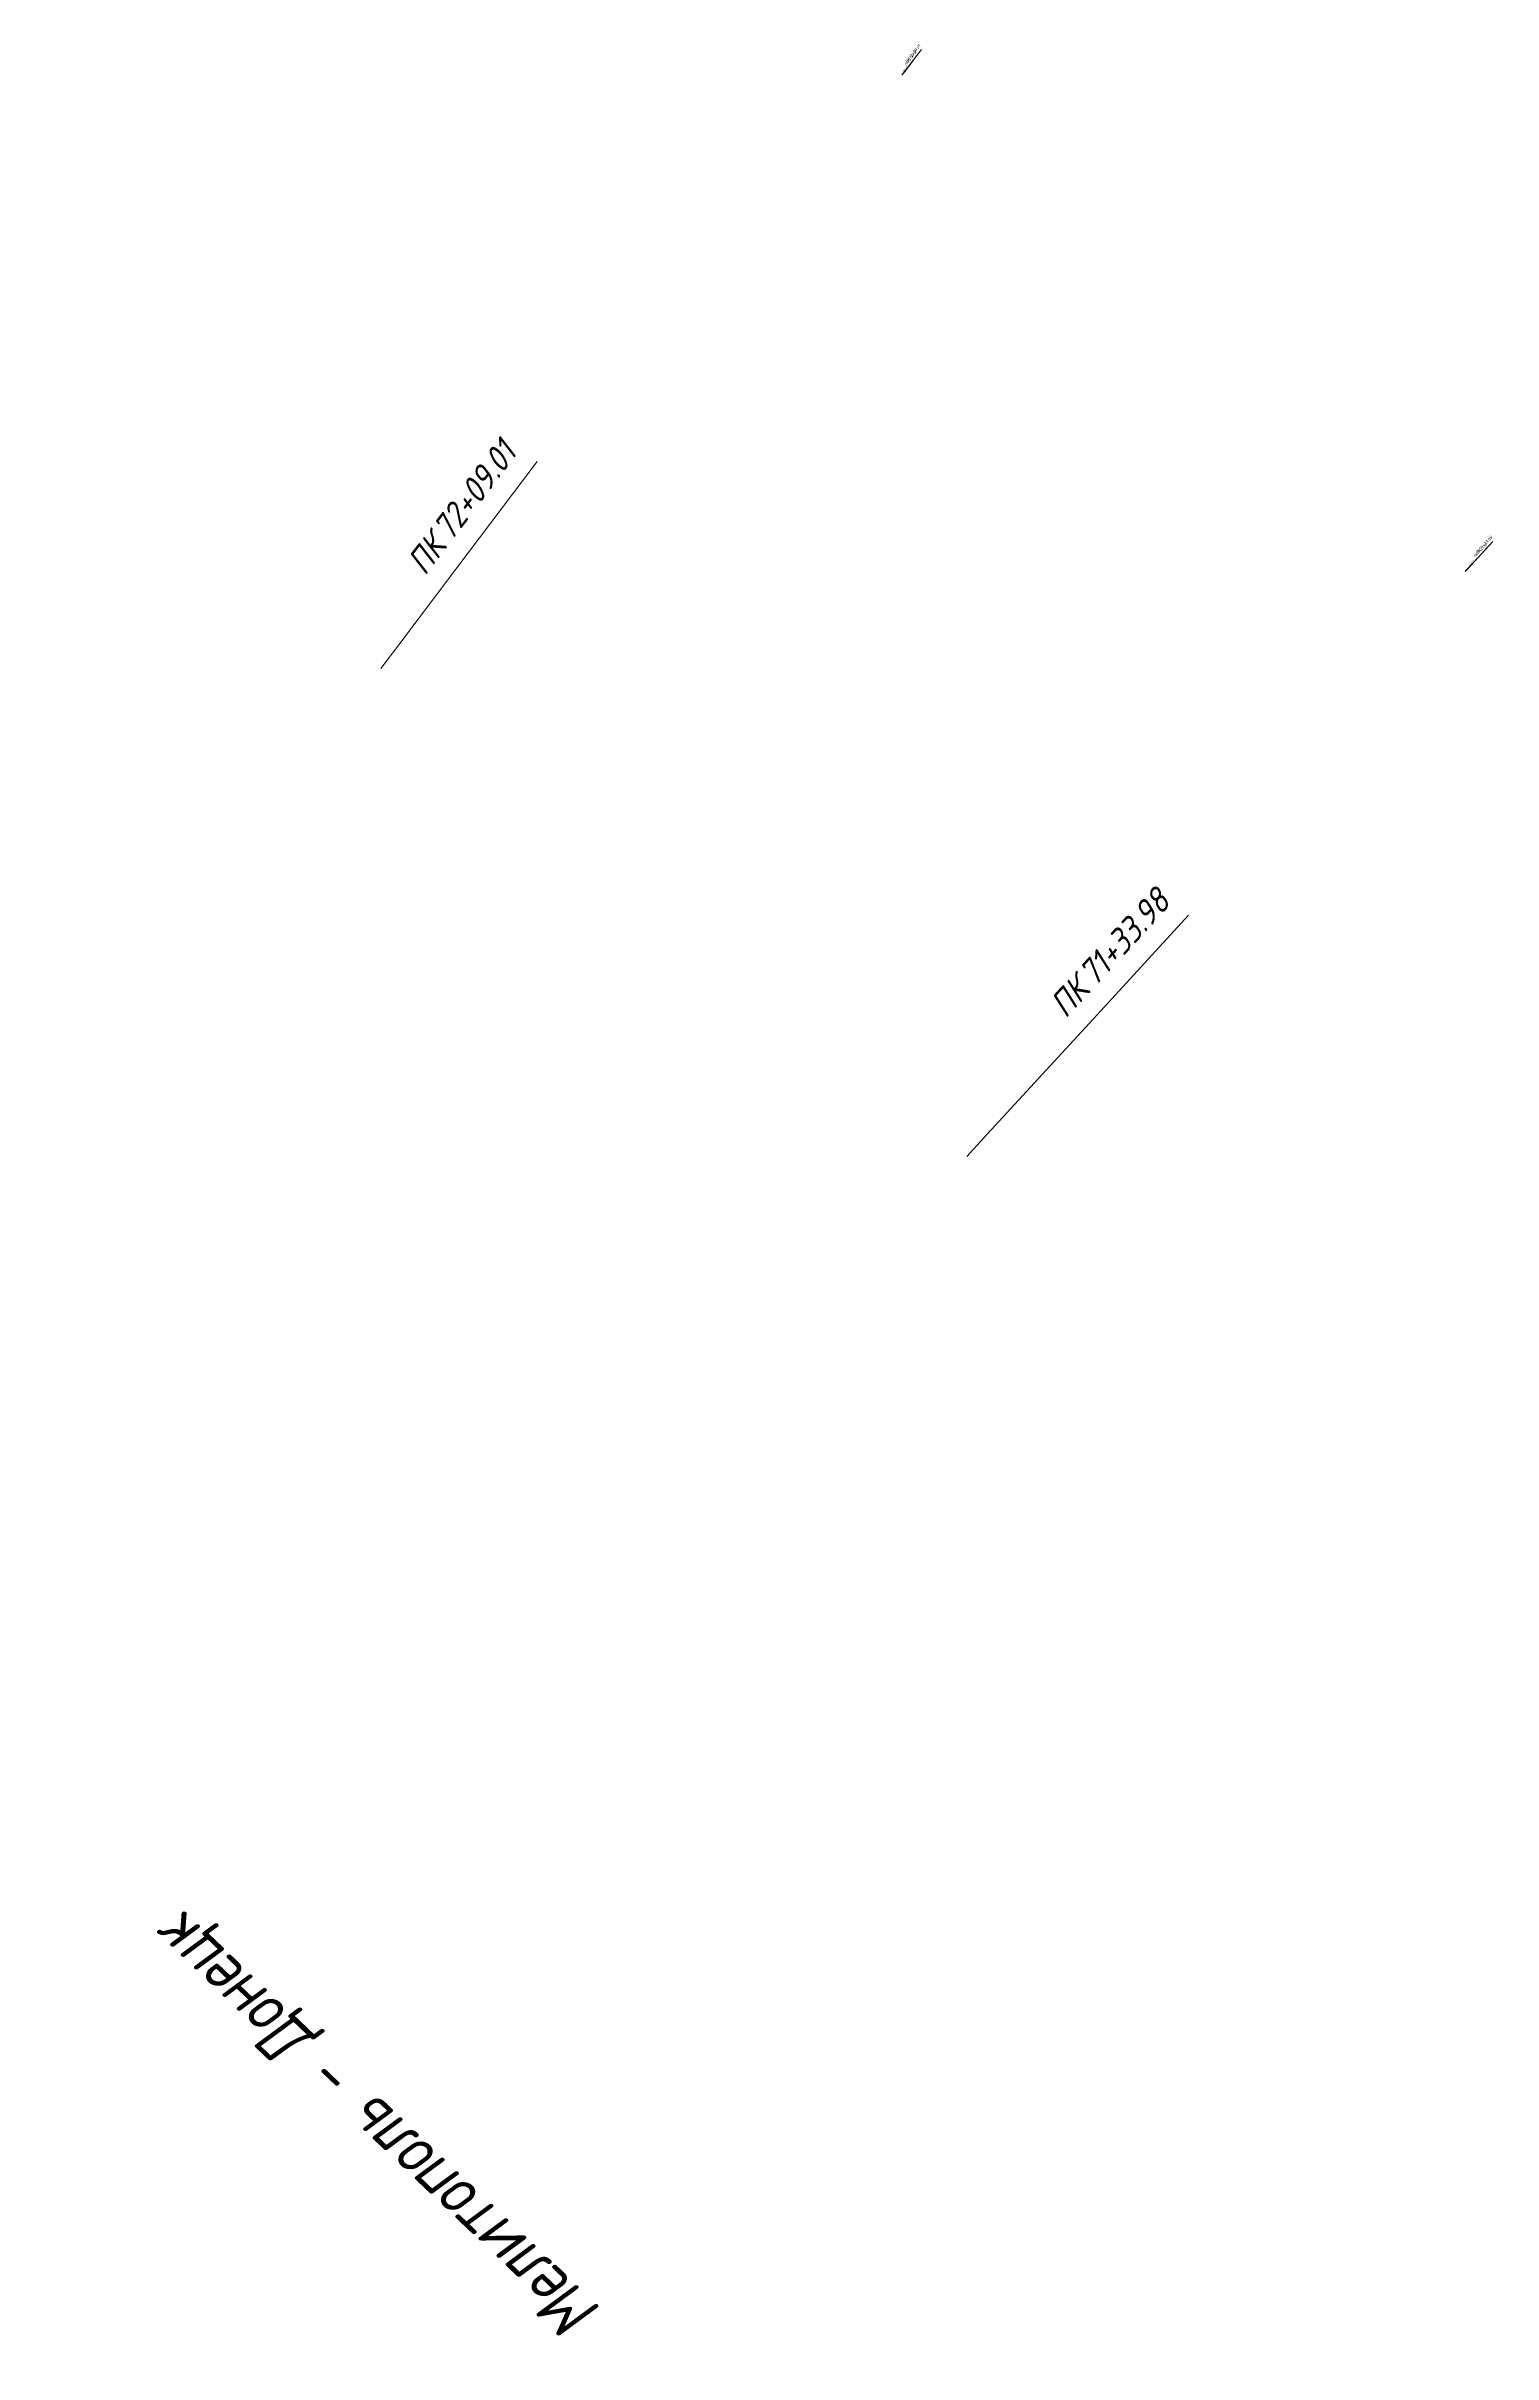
# Model space of a CAD drawing. Header units: metres. Extents: x 6220820 to 6240575, y 5208779 to 5219416.
# Drawn here: x 6236138.3 to 6236283.1, y 5216845.6 to 5217076.4 of the extents above; entities that cross this region are included whole.
import ezdxf
from ezdxf.enums import TextEntityAlignment as Align

# ---------------------------------------------------------------- set-up
doc = ezdxf.new("R2010")
doc.units = ezdxf.units.M
doc.layers.add('000_Направления', color=7, linetype='Continuous')
for name, color, linetype, lineweight in [('_Рамка-текст', 7, 'Continuous', 13), ('_Рамка-текст @ 0.04', 7, 'Continuous', 13), ('_Рамка-текст @ 0.1', 7, 'Continuous', 13), ('_Рамка-текст @ 0.125', 7, 'Continuous', 13), ('_Рамка-текст @ 1', 7, 'Continuous', 13)]:
    doc.layers.add(name, color=color, linetype=linetype, lineweight=lineweight)
doc.styles.add('ISOCPEUR', font='isocpeur.ttf', dxfattribs={"width": 0.8, "oblique": 15, "height": 2.5})
doc.styles.add('М', font='romand.shx', dxfattribs={"width": 0.8, "oblique": 10, "height": 2.5})

# ---------------------------------------------------------------- blocks, each defined once
blk = doc.blocks.new('*U4749')
at = {"color": 0, "linetype": 'ByBlock', "lineweight": -2}
for points in [[(10.08, 16.4), (17.15, 27.9)], [(1.57, 2.56), (10.08, 16.4)], [(0, 0), (1.57, 2.56)]]:
    blk.add_lwpolyline(points, dxfattribs=at)
at = {"color": 0, "style": 'ISOCPEUR', "oblique": 15, "width": 0.9, "flags": 8}
blk.add_attdef('1_строка_001', (9.73, 19.66), '', height=2.5, rotation=58.4157, dxfattribs=at)
at = {"color": 0, "style": 'ISOCPEUR', "width": 0.9, "flags": 8}
blk.add_attdef('Индекс', (16.46, 23.34), '', height=1.5, rotation=58.4157, dxfattribs=at)
blk.add_attdef('ПК', text='', height=2.5, rotation=58.4157, dxfattribs=at).set_placement((19.96, 26.17), align=Align.RIGHT)
blk = doc.blocks.new('*U5467')
at = {"layer": '_Рамка-текст @ 0.04', "lineweight": 15}
ref = blk.add_blockref('*U4749', (6236280.3, 5217023.84), dxfattribs=dict(at, xscale=0.04, yscale=0.04, zscale=0.04, rotation=349))
ref.add_attrib('1_строка_001', 'ПК', (6236280.7, 5217024.39), dxfattribs={"layer": '0', "color": 0, "height": 0.1, "rotation": 47.4157, "style": 'ISOCPEUR', "oblique": 15, "width": 0.9})
ref.add_attrib('1_строка_002', '71+33.98', (6236280.81, 5217024.52), dxfattribs={"layer": '0', "color": 0, "height": 0.1, "rotation": 47.4157, "style": 'ISOCPEUR', "oblique": 15, "width": 0.9})
at = {"layer": '_Рамка-текст @ 0.1', "lineweight": 15}
ref = blk.add_blockref('*U4749', (6236280.3, 5217023.84), dxfattribs=dict(at, xscale=0.1, yscale=0.1, zscale=0.1, rotation=349))
ref.add_attrib('1_строка_001', 'ПК', (6236281.29, 5217025.22), dxfattribs={"layer": '0', "color": 0, "height": 0.25, "rotation": 47.4157, "style": 'ISOCPEUR', "oblique": 15, "width": 0.9})
ref.add_attrib('1_строка_002', '71+33.98', (6236281.58, 5217025.53), dxfattribs={"layer": '0', "color": 0, "height": 0.25, "rotation": 47.4157, "style": 'ISOCPEUR', "oblique": 15, "width": 0.9})
at = {"layer": '_Рамка-текст @ 0.125', "lineweight": 15}
ref = blk.add_blockref('*U4749', (6236280.3, 5217023.84), dxfattribs=dict(at, xscale=0.125, yscale=0.125, zscale=0.125, rotation=349))
ref.add_attrib('1_строка_001', 'ПК', (6236281.54, 5217025.56), dxfattribs={"layer": '0', "color": 0, "height": 0.312, "rotation": 47.4157, "style": 'ISOCPEUR', "oblique": 15, "width": 0.9})
ref.add_attrib('1_строка_002', '71+33.98', (6236281.9, 5217025.95), dxfattribs={"layer": '0', "color": 0, "height": 0.312, "rotation": 47.4157, "style": 'ISOCPEUR', "oblique": 15, "width": 0.9})
at = {"layer": '_Рамка-текст @ 1', "lineweight": 15}
ref = blk.add_blockref('*U4749', (6236230.44, 5216965.34, 53.11), dxfattribs=dict(at, rotation=349))
ref.add_attrib('1_строка_001', 'ПК', (6236240.32, 5216979.06), dxfattribs={"layer": '0', "color": 0, "height": 2.5, "rotation": 47.4157, "style": 'ISOCPEUR', "oblique": 15, "width": 0.9})
ref.add_attrib('1_строка_002', '71+33.98', (6236243.21, 5216982.2), dxfattribs={"layer": '0', "color": 0, "height": 2.5, "rotation": 47.4157, "style": 'ISOCPEUR', "oblique": 15, "width": 0.9})
blk = doc.blocks.new('*U4750')
at = {"color": 0, "linetype": 'ByBlock', "lineweight": -2}
for points in [[(5.46, 11.19), (11.4, 23.32)], [(1.32, 2.69), (5.46, 11.19)], [(0, 0), (1.32, 2.69)]]:
    blk.add_lwpolyline(points, dxfattribs=at)
at = {"color": 0, "style": 'ISOCPEUR', "oblique": 15, "width": 0.9, "flags": 8}
blk.add_attdef('1_строка_001', (4.8, 14.41), '', height=2.5, rotation=63.9298, dxfattribs=at)
at = {"color": 0, "style": 'ISOCPEUR', "width": 0.9, "flags": 8}
blk.add_attdef('Индекс', (11.15, 18.72), '', height=1.5, rotation=63.9298, dxfattribs=at)
blk.add_attdef('ПК', text='', height=2.5, rotation=63.9298, dxfattribs=at).set_placement((14.36, 21.87), align=Align.RIGHT)
blk = doc.blocks.new('*U5468')
at = {"layer": '_Рамка-текст @ 0.04', "lineweight": 15}
ref = blk.add_blockref('*U4750', (6236223.93, 5217073.47, -53.11), dxfattribs=dict(at, xscale=0.04, yscale=0.04, zscale=0.04, rotation=349))
ref.add_attrib('1_строка_001', 'ПК', (6236224.1, 5217073.84, -53.11), dxfattribs={"layer": '0', "color": 0, "height": 0.1, "rotation": 52.9298, "style": 'ISOCPEUR', "oblique": 15, "width": 0.9})
ref.add_attrib('1_строка_002', '72+09.01', (6236224.21, 5217073.98, -53.11), dxfattribs={"layer": '0', "color": 0, "height": 0.1, "rotation": 52.9298, "style": 'ISOCPEUR', "oblique": 15, "width": 0.9})
at = {"layer": '_Рамка-текст @ 0.1', "lineweight": 15}
ref = blk.add_blockref('*U4750', (6236223.93, 5217073.47, -53.11), dxfattribs=dict(at, xscale=0.1, yscale=0.1, zscale=0.1, rotation=349))
ref.add_attrib('1_строка_001', 'ПК', (6236224.37, 5217074.39, -53.11), dxfattribs={"layer": '0', "color": 0, "height": 0.25, "rotation": 52.9298, "style": 'ISOCPEUR', "oblique": 15, "width": 0.9})
ref.add_attrib('1_строка_002', '72+09.01', (6236224.63, 5217074.73, -53.11), dxfattribs={"layer": '0', "color": 0, "height": 0.25, "rotation": 52.9298, "style": 'ISOCPEUR', "oblique": 15, "width": 0.9})
at = {"layer": '_Рамка-текст @ 0.125', "lineweight": 15}
ref = blk.add_blockref('*U4750', (6236223.93, 5217073.47, -53.11), dxfattribs=dict(at, xscale=0.125, yscale=0.125, zscale=0.125, rotation=349))
ref.add_attrib('1_строка_001', 'ПК', (6236224.48, 5217074.62, -53.11), dxfattribs={"layer": '0', "color": 0, "height": 0.312, "rotation": 52.9298, "style": 'ISOCPEUR', "oblique": 15, "width": 0.9})
ref.add_attrib('1_строка_002', '72+09.01', (6236224.8, 5217075.05, -53.11), dxfattribs={"layer": '0', "color": 0, "height": 0.312, "rotation": 52.9298, "style": 'ISOCPEUR', "oblique": 15, "width": 0.9})
at = {"layer": '_Рамка-текст @ 1', "lineweight": 15}
ref = blk.add_blockref('*U4750', (6236171.79, 5217014.13), dxfattribs=dict(at, rotation=349))
ref.add_attrib('1_строка_001', 'ПК', (6236176.2, 5217023.32, -53.11), dxfattribs={"layer": '0', "color": 0, "height": 2.5, "rotation": 52.9298, "style": 'ISOCPEUR', "oblique": 15, "width": 0.9})
ref.add_attrib('1_строка_002', '72+09.01', (6236178.77, 5217026.73, -53.11), dxfattribs={"layer": '0', "color": 0, "height": 2.5, "rotation": 52.9298, "style": 'ISOCPEUR', "oblique": 15, "width": 0.9})

msp = doc.modelspace()

# ---------------------------------------------------------------- linework, layer by layer
at = {"layer": '000_Направления', "flags": 128}
msp.add_lwpolyline([(6236207.29, 5216847.21, 0, 0, 0), (6236157.13, 5216894.98, 3.27, 0, 0), (6236139.92, 5216911.38, 0, 0, 0)], format="xyseb", dxfattribs=at)

# ---------------------------------------------------------------- block references
at = {"layer": '_Рамка-текст'}
for name in ['*U5468', '*U5467']:
    msp.add_blockref(name, (0, 0), dxfattribs=at)

# ---------------------------------------------------------------- texts
at = {"layer": '000_Направления', "insert": (6236169.55, 5216866.4), "char_height": 5, "width": 75.3044, "attachment_point": 2, "rotation": 136.3939, "style": 'М'}
msp.add_mtext('Мелитополь - Донецк', dxfattribs=at)

doc.saveas('drawing.dxf')
